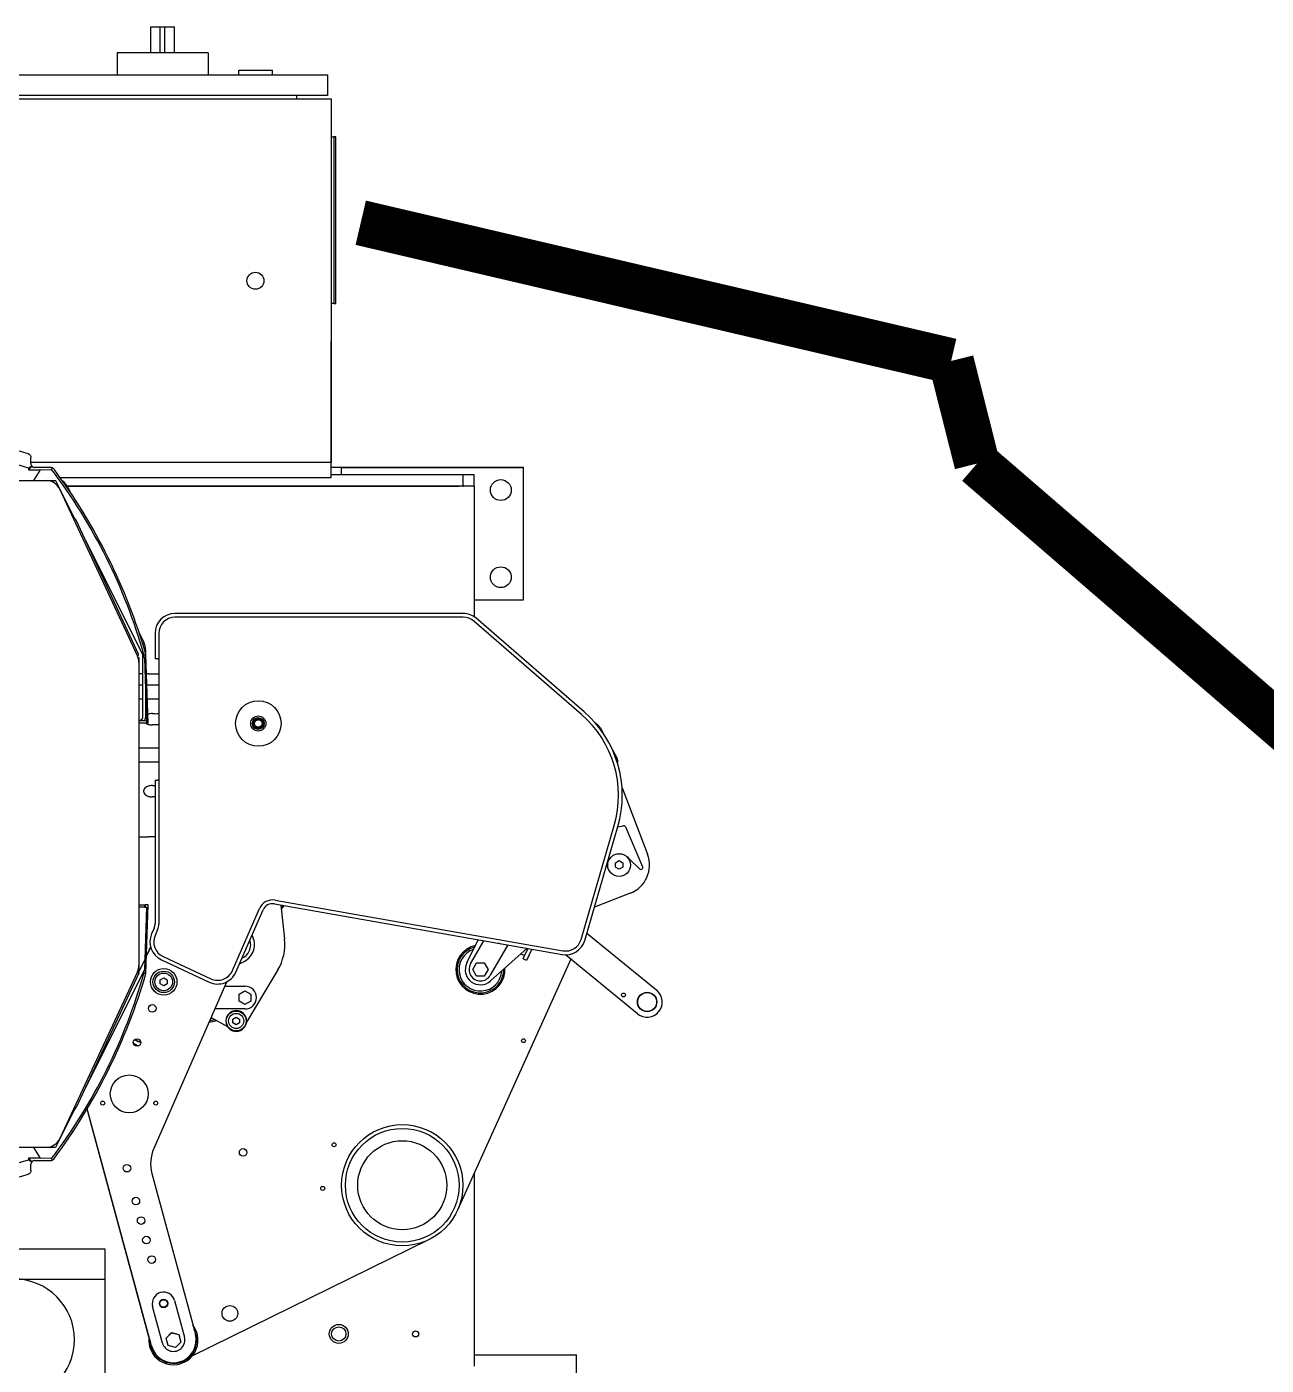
# Model space of a CAD drawing. Header units: millimetres. Extents: x -1732 to 458256, y -4349 to 130988.
# Drawn here: x 104347 to 105386, y 31843 to 32965 of the extents above; entities that cross this region are included whole.
import ezdxf

# ---------------------------------------------------------------- set-up
doc = ezdxf.new("R2010")
doc.units = ezdxf.units.MM
doc.header["$LTSCALE"] = 0.01
doc.header["$MEASUREMENT"] = 0
doc.layers.add('F-E-EQP', color=251, linetype='CONTINUOUS')
doc.layers.add('SAFETY-GUARD', color=251, linetype='CONTINUOUS')

msp = doc.modelspace()

# ---------------------------------------------------------------- linework, layer by layer
at = {"layer": 'F-E-EQP'}
for p, q in [((104451.19295, 32964.72537), (104459.12353, 32964.72537)), ((104451.19295, 32942.82553), (104451.19295, 32964.72537)), ((104459.12353, 32964.72537), (104463.10609, 32964.72537)), ((104459.12353, 32942.82553), (104459.12353, 32964.72537)), ((104463.10609, 32964.72537), (104471.03666, 32964.72537)), ((104463.10609, 32942.82553), (104463.10609, 32964.72537)), ((104471.03666, 32942.82553), (104471.03666, 32964.72537)), ((104430.95237, 32942.82553), (104423.01489, 32942.82553)), ((104423.01489, 32942.82553), (104423.01489, 32924.56932)), ((104491.27725, 32942.82553), (104430.95237, 32942.82553)), ((104499.21473, 32942.82553), (104491.27725, 32942.82553)), ((104499.21473, 32942.82553), (104499.21473, 32924.56932)), ((103691.05185, 32924.56932), (104599.35403, 32924.56932)), ((104524.97663, 32928.48091), (104553.08168, 32928.48091)), ((104524.97663, 32924.56932), (104524.97663, 32928.48091)), ((104553.08168, 32924.56932), (104553.08168, 32928.48091)), ((104599.35403, 32924.56932), (104599.35403, 32907.10686)), ((103688.00386, 32904.24936), (104602.40203, 32904.24936)), ((104599.35403, 32907.10686), (103691.05185, 32907.10686)), ((104573.57308, 32904.24936), (104573.57308, 32907.10686)), ((104602.40203, 32904.24936), (104602.40203, 32599.44997)), ((104602.40203, 32872.49943), (104604.68802, 32872.49943)), ((104604.68802, 32872.49943), (104604.68802, 32732.7997)), ((104604.68802, 32872.49943), (104604.68802, 32732.7997)), ((104606.27552, 32872.49943), (104604.68802, 32872.49943)), ((104606.27552, 32732.7997), (104606.27552, 32872.49943)), ((104604.68802, 32732.7997), (104602.40203, 32732.7997)), ((104604.68802, 32732.7997), (104606.27552, 32732.7997)), ((104602.40203, 32599.44997), (104602.40203, 32701.04977)), ((104602.40203, 32599.44997), (104350.81325, 32599.44997)), ((104602.40203, 32586.75), (104602.40203, 32599.44997)), ((104348.84455, 32593.51126), (104351.74318, 32596.40989)), ((104348.8906, 32594.82995), (104348.84455, 32593.51126)), ((104348.84455, 32593.51126), (104358.8801, 32593.51126)), ((104353.22172, 32584.36748), (104358.8801, 32593.51126)), ((104367.3655, 32595.47996), (104353.98824, 32595.47996)), ((104358.8801, 32593.51126), (104368.11763, 32593.80452)), ((104763.53422, 32595.47996), (104602.40203, 32595.47996)), ((104712.73433, 32589.12997), (104602.40203, 32589.12997)), ((104712.73433, 32589.12997), (104602.40203, 32589.12997)), ((104611.13453, 32595.47996), (104763.53422, 32595.47996)), ((104611.13453, 32589.12997), (104611.13453, 32595.47996)), ((104611.13453, 32589.12997), (104611.13453, 32595.47996)), ((104712.73433, 32589.12997), (104712.73433, 32579.60499)), ((104722.25931, 32589.12997), (104712.73433, 32589.12997)), ((104722.25931, 32579.60499), (104722.25931, 32589.12997)), ((104763.53422, 32484.35518), (104763.53422, 32595.47996)), ((104763.53422, 32484.35518), (104763.53422, 32595.47996)), ((103936.44838, 32584.36748), (104363.49772, 32584.36748)), ((103936.44838, 32584.36748), (104363.49772, 32584.36748)), ((104363.49772, 32584.36748), (104371.48038, 32584.36748)), ((104363.49772, 32584.36748), (104371.48038, 32584.36748)), ((104371.48038, 32584.36748), (104386.74778, 32553.83582)), ((104373.86187, 32579.60499), (104373.41164, 32579.60499)), ((104373.41164, 32579.60499), (104373.86187, 32579.60499)), ((104373.86187, 32579.60499), (104373.41164, 32579.60499)), ((104373.41164, 32579.60499), (104373.86187, 32579.60499)), ((104375.01183, 32577.02612), (104440.0865, 32437.1994)), ((104602.40203, 32586.75), (104375.35321, 32586.75)), ((104712.73433, 32579.60499), (104381.41805, 32579.60499)), ((104381.41805, 32579.60499), (104709.55933, 32579.60499)), ((104381.88054, 32578.73614), (104384.2504, 32573.88855)), ((104712.73433, 32579.60499), (104713.29669, 32579.60499)), ((104721.69694, 32579.60499), (104713.29669, 32579.60499)), ((104721.69694, 32579.60499), (104722.25931, 32579.60499)), ((104722.25931, 32579.60499), (104722.25931, 32470.16954)), ((104722.25931, 32579.60499), (104722.25931, 32470.16954)), ((104386.43046, 32554.13497), (104385.11332, 32555.32092)), ((104441.27237, 32438.31777), (104388.68957, 32551.08196)), ((104396.49343, 32534.34651), (104445.48546, 32436.37254)), ((104722.25931, 32484.35518), (104763.53422, 32484.35518)), ((104722.25931, 32484.35518), (104763.53422, 32484.35518)), ((104712.93337, 32473.02257), (104471.46021, 32473.02257)), ((104712.93337, 32473.02257), (104471.46021, 32473.02257)), ((104712.93337, 32469.84758), (104471.46021, 32469.84758)), ((104712.93337, 32469.84758), (104471.46021, 32469.84758)), ((104812.15378, 32388.20671), (104721.77161, 32466.55023)), ((104814.23336, 32390.60586), (104723.8512, 32468.94938)), ((104441.52184, 32456.73866), (104445.38041, 32448.84588)), ((104454.79149, 32456.35386), (104454.79149, 32434.92265)), ((104457.96649, 32456.35386), (104457.96649, 32212.82564)), ((104446.83242, 32442.56973), (104446.83242, 32439.6889)), ((104439.87029, 32437.66397), (104441.27237, 32438.31777)), ((104440.53793, 32436.09699), (104441.27237, 32436.09699)), ((104441.27237, 32436.09699), (104441.27237, 32431.84079)), ((104441.27237, 32431.84079), (104441.27237, 32178.0953)), ((104444.4499, 32385.93292), (104444.4499, 32438.44344)), ((104445.44405, 32438.44783), (104445.48546, 32436.37254)), ((104445.48546, 32436.37254), (104445.90194, 32435.53965)), ((104445.90194, 32435.53965), (104447.72969, 32383.19988)), ((104449.12484, 32381.16789), (104447.11527, 32438.71465)), ((104456.90815, 32434.92265), (104454.79149, 32434.92265)), ((104456.90815, 32434.92265), (104457.96649, 32434.92265)), ((104444.4499, 32422.44281), (104441.27237, 32422.44281)), ((104449.20985, 32422.44281), (104447.68349, 32422.44281)), ((104449.20985, 32422.44281), (104457.96649, 32422.44281)), ((104441.27237, 32413.18453), (104444.4499, 32413.18453)), ((104446.83242, 32408.89438), (104446.83242, 32385.93546)), ((104448.0068, 32413.18453), (104457.96649, 32413.18453)), ((104441.27237, 32401.50055), (104444.4499, 32401.50055)), ((104446.83242, 32401.50055), (104447.09062, 32401.50055)), ((104448.41481, 32401.50055), (104457.96649, 32401.50055)), ((104441.27237, 32383.5504), (104442.06739, 32383.5504)), ((104441.27237, 32383.19988), (104447.72969, 32383.19988)), ((104447.72969, 32381.16789), (104441.27237, 32381.16789)), ((104447.72969, 32383.19988), (104447.72969, 32381.16789)), ((104447.72969, 32381.16789), (104449.12484, 32381.16789)), ((104822.93994, 32381.98995), (104826.2293, 32379.13871)), ((104827.61959, 32377.42682), (104830.62626, 32372.02072)), ((104457.96649, 32360.12403), (104441.27237, 32360.12403)), ((104837.96853, 32358.81904), (104841.70976, 32352.09218)), ((104457.96649, 32348.44006), (104441.27237, 32348.44006)), ((104454.79149, 32333.32285), (104454.79149, 32212.82564)), ((104454.79149, 32333.32285), (104456.90815, 32333.32285)), ((104457.96649, 32333.32285), (104456.90815, 32333.32285)), ((104846.04386, 32326.96501), (104867.33759, 32271.22883)), ((104811.73077, 32199.87009), (104839.52534, 32295.3649)), ((104441.27237, 32285.91808), (104449.20985, 32285.91808)), ((104454.79149, 32285.91808), (104449.20985, 32285.91808)), ((104814.77926, 32198.9828), (104842.57383, 32294.47762)), ((104842.50607, 32294.2448), (104847.10733, 32295.12332)), ((104848.87661, 32294.18565), (104863.28749, 32260.79823)), ((104834.09544, 32262.60326), (104832.85438, 32261.08413)), ((104840.43529, 32264.09332), (104843.61029, 32265.9264)), ((104840.43529, 32260.42715), (104840.43529, 32264.09332)), ((104843.61029, 32265.9264), (104846.78528, 32264.09332)), ((104846.78528, 32264.09332), (104846.78528, 32260.42715)), ((104860.69895, 32259.02056), (104851.73689, 32267.79316)), ((104843.61029, 32258.59407), (104840.43529, 32260.42715)), ((104846.78528, 32260.42715), (104843.61029, 32258.59407)), ((104441.27237, 32228.76819), (104445.90194, 32228.76819)), ((104445.90194, 32228.76819), (104445.90194, 32226.7362)), ((104445.90194, 32228.76819), (104446.58701, 32228.76819)), ((104446.58701, 32228.76819), (104446.54646, 32226.7362)), ((104449.12484, 32228.76819), (104446.58701, 32228.76819)), ((104447.11527, 32171.22143), (104449.12484, 32228.76819)), ((104554.80054, 32229.64312), (104795.88622, 32187.22453)), ((104555.35072, 32232.77008), (104796.4364, 32190.35149)), ((104560.06332, 32228.71714), (104563.25533, 32200.09426)), ((104852.8166, 32238.49114), (104822.89117, 32226.85318)), ((104445.90194, 32226.7362), (104441.27237, 32226.7362)), ((104447.72969, 32226.7362), (104445.90194, 32174.39643)), ((104445.90194, 32226.7362), (104446.54646, 32226.7362)), ((104446.54646, 32226.7362), (104447.72969, 32226.7362)), ((104519.63955, 32173.72044), (104542.37557, 32225.80709)), ((104522.54941, 32172.45027), (104545.28543, 32224.53692)), ((104454.06237, 32209.33269), (104451.93814, 32204.46624)), ((104456.97222, 32208.06253), (104454.848, 32203.19607)), ((104716.00125, 32180.14881), (104725.59781, 32199.59164)), ((104719.14017, 32179.2894), (104730.37735, 32198.75069)), ((104750.34621, 32195.23721), (104735.63748, 32169.76366)), ((104743.26507, 32196.2471), (104742.67708, 32196.58658)), ((104743.57838, 32196.428), (104743.26507, 32196.2471)), ((104816.55332, 32205.078), (104875.11133, 32157.23844)), ((104447.62591, 32185.84437), (104451.14137, 32193.38334)), ((104447.62797, 32185.90325), (104451.13198, 32193.41767)), ((104461.5122, 32185.56841), (104501.56997, 32166.88917)), ((104803.01304, 32183.34123), (104708.25278, 31972.95625)), ((104766.52506, 32192.39057), (104735.83863, 32165.0461)), ((104761.34286, 32187.77275), (104764.43302, 32186.34366)), ((104763.10031, 32183.46191), (104764.43302, 32186.34366)), ((104765.98206, 32182.1292), (104763.10031, 32183.46191)), ((104767.17649, 32192.27595), (104764.43302, 32186.34366)), ((104770.41134, 32191.70678), (104765.98206, 32182.1292)), ((104859.04152, 32137.56819), (104798.56677, 32186.97365)), ((104440.0865, 32172.73669), (104375.01183, 32032.90997)), ((104445.48546, 32173.56354), (104396.49343, 32075.58957)), ((104439.87029, 32172.27211), (104441.27237, 32171.61831)), ((104441.27237, 32173.83909), (104440.53793, 32173.83909)), ((104441.0214, 32171.73534), (104446.19658, 32182.83361)), ((104441.04226, 32171.72561), (104446.19452, 32182.77473)), ((104441.27237, 32178.0953), (104441.27237, 32173.83909)), ((104445.48546, 32173.56354), (104445.44405, 32171.48825)), ((104445.90194, 32174.39643), (104445.48546, 32173.56354)), ((104460.17039, 32182.69089), (104500.22816, 32164.01165)), ((104525.5748, 32179.38124), (104529.5089, 32181.40936)), ((104557.64454, 32174.31206), (104531.48042, 32130.5672)), ((104720.95104, 32174.52683), (104724.17019, 32180.10197)), ((104724.16968, 32168.95139), (104720.95104, 32174.52683)), ((104720.97304, 32174.52683), (104724.18119, 32180.08292)), ((104724.18068, 32168.97044), (104720.97304, 32174.52683)), ((104722.57777, 32177.30602), (104724.18166, 32180.08403)), ((104724.17019, 32180.10197), (104730.60798, 32180.10167)), ((104724.18119, 32180.08292), (104730.59698, 32180.08262)), ((104724.18166, 32180.08403), (104730.59745, 32180.08403)), ((104733.80462, 32174.52623), (104730.59647, 32168.97014)), ((104730.59698, 32180.08262), (104733.80462, 32174.52623)), ((104730.59745, 32180.08403), (104733.80535, 32174.52779)), ((104733.82662, 32174.52623), (104730.60747, 32168.95109)), ((104730.60798, 32180.10167), (104733.82662, 32174.52623)), ((104733.80535, 32174.52779), (104733.80453, 32174.52638)), ((104441.27237, 32171.61831), (104388.68957, 32058.85412)), ((104514.60994, 32164.15165), (104453.71488, 32024.62924)), ((104459.06249, 32166.00962), (104462.06223, 32167.74152)), ((104459.06249, 32162.54583), (104459.06249, 32166.00962)), ((104462.06223, 32160.81393), (104459.06249, 32162.54583)), ((104462.06223, 32167.74152), (104465.06196, 32166.00962)), ((104465.06196, 32162.54583), (104462.06223, 32160.81393)), ((104465.06196, 32166.00962), (104465.06196, 32162.54583)), ((104513.06707, 32160.61663), (104530.15754, 32160.62013)), ((104730.60747, 32168.95109), (104724.16968, 32168.95139)), ((104730.59647, 32168.97014), (104724.18068, 32168.97044)), ((104730.59745, 32168.97155), (104730.59728, 32168.97155)), ((104732.20133, 32171.74956), (104730.59745, 32168.97155)), ((104525.15824, 32153.98262), (104530.15949, 32156.8701)), ((104525.15824, 32148.20768), (104525.15824, 32153.98262)), ((104530.15949, 32156.8701), (104535.16074, 32153.98262)), ((104535.16074, 32153.98262), (104535.16074, 32148.20768)), ((104530.16144, 32141.57017), (104504.7519, 32141.56497)), ((104530.15949, 32145.32021), (104525.15824, 32148.20768)), ((104535.16074, 32148.20768), (104530.15949, 32145.32021)), ((104515.66086, 32126.45995), (104501.68262, 32134.53265)), ((104514.06423, 32131.8878), (104514.45981, 32131.8878)), ((104514.45981, 32131.1258), (104514.06423, 32131.1258)), ((104520.01475, 32133.11111), (104522.79351, 32134.71543)), ((104520.01475, 32129.90249), (104520.01475, 32133.11111)), ((104522.79351, 32128.29817), (104520.01475, 32129.90249)), ((104522.79351, 32134.71543), (104525.57226, 32133.11111)), ((104525.57226, 32129.90249), (104522.79351, 32128.29817)), ((104525.57226, 32133.11111), (104525.57226, 32129.90249)), ((104439.1907, 32115.14376), (104437.78324, 32115.95614)), ((104437.78324, 32115.95614), (104440.57661, 32114.34383)), ((104440.8924, 32110.49565), (104436.59677, 32112.97504)), ((104386.74778, 32056.10026), (104371.48038, 32025.5686)), ((104386.43046, 32055.80111), (104385.11332, 32054.61516)), ((104401.96239, 32043.15833), (104397.98888, 32057.8327)), ((104451.82783, 31859.0967), (104398.00633, 32057.86207)), ((104401.98606, 32043.16474), (104401.96239, 32043.15833)), ((104449.71308, 31866.8128), (104401.96239, 32043.15833)), ((104363.49772, 32025.5686), (103936.44838, 32025.5686)), ((104358.8801, 32016.42482), (104348.84455, 32016.42482)), ((104348.84455, 32016.42482), (104348.8906, 32015.10613)), ((104351.74318, 32013.52619), (104348.84455, 32016.42482)), ((104358.8801, 32016.42482), (104353.22172, 32025.5686)), ((104368.11763, 32016.13156), (104358.8801, 32016.42482)), ((104371.48038, 32025.5686), (104363.49772, 32025.5686)), ((104353.98824, 32014.45612), (104367.3655, 32014.45612)), ((104452.16743, 32003.63143), (104488.60355, 31869.05417)), ((104722.25931, 32004.05329), (104722.25931, 31842.20063)), ((104684.36423, 31948.2387), (104485.71762, 31850.48512)), ((103891.99847, 31940.63752), (104412.69743, 31940.63752)), ((104412.69743, 31940.63752), (104412.69743, 31915.23757)), ((104336.49758, 31915.23757), (104412.69743, 31915.23757)), ((104412.69743, 31915.23757), (104412.69743, 31788.23782)), ((104461.01808, 31861.59969), (104452.78672, 31892.26406)), ((104471.18534, 31897.20287), (104479.4167, 31866.53851)), ((104463.99821, 31865.73251), (104468.54835, 31870.28677)), ((104464.01946, 31865.72683), (104468.55406, 31870.26553)), ((104468.54835, 31870.28677), (104474.76753, 31868.62336)), ((104468.55406, 31870.26553), (104474.75199, 31868.6078)), ((104465.66724, 31859.51484), (104463.99821, 31865.73251)), ((104465.68279, 31859.5304), (104464.01946, 31865.72683)), ((104471.88642, 31857.85143), (104465.66724, 31859.51484)), ((104471.88072, 31857.87267), (104465.68279, 31859.5304)), ((104476.41532, 31862.41138), (104471.88072, 31857.87267)), ((104476.43657, 31862.40569), (104471.88642, 31857.85143)), ((104474.75199, 31868.6078), (104476.41532, 31862.41138)), ((104474.76753, 31868.62336), (104476.43657, 31862.40569)), ((104722.25931, 31851.7377), (104807.98414, 31851.7377)), ((104807.98414, 31740.61292), (104807.98414, 31851.7377))]:
    msp.add_line(p, q, dxfattribs=at)
for centre, radius in [((104538.90215, 32751.84967), 7.14374), ((104744.48426, 32576.43), 8.73123), ((104744.48426, 32503.40514), 8.73123), ((104744.48426, 32503.40514), 8.73123), ((104541.31007, 32380.81229), 19.04996), ((104541.31007, 32380.81229), 6.34999), ((104541.31007, 32380.81229), 4.95299), ((104541.31007, 32380.81229), 4.76249), ((104541.31007, 32380.81229), 3.96874), ((104541.31007, 32380.81229), 3.17499), ((104843.61029, 32262.16393), 9.52498), ((104462.06223, 32164.27772), 11.11248), ((104462.06223, 32164.27772), 9.00047), ((104462.06223, 32164.27772), 7.41298), ((104847.30193, 32153.30872), 1.5875), ((104867.07643, 32147.40332), 8.13592), ((104867.07643, 32147.40332), 7.93748), ((104452.43565, 32142.02737), 3.17499), ((104522.79351, 32131.5068), 8.3424), ((104522.79351, 32131.5068), 6.34999), ((104439.73567, 32113.45243), 3.17499), ((104763.53422, 32114.97642), 1.5875), ((104433.18249, 32070.34871), 15.87497), ((104410.95753, 32062.65253), 1.64973), ((104455.40744, 32062.65253), 1.64973), ((104661.93443, 31993.81867), 50.7999), ((104661.93443, 31993.81867), 47.6249), ((104604.80994, 32027.7276), 1.64973), ((104661.93443, 31993.81867), 37.29983), ((104528.61009, 32021.37761), 3.17499), ((104431.27741, 32008.1164), 3.17499), ((104595.28496, 31991.20247), 1.64973), ((104438.74507, 31980.53449), 3.17499), ((104443.17313, 31964.19386), 3.17499), ((104447.60119, 31947.85322), 3.17499), ((104452.02925, 31931.51259), 3.17499), ((104461.98603, 31894.73346), 3.57187), ((104461.98603, 31894.73346), 3.17499), ((104517.48492, 31886.45308), 6.55319), ((104608.75328, 31869.20016), 7.93748), ((104608.75328, 31869.20016), 5.99947), ((104673.04691, 31869.20016), 2.55015)]:
    msp.add_circle(centre, radius, dxfattribs=at)
for centre, radius, start, end in [((104137.18172, 31874.7564), 761.99848, 73.89814036, 80.64796494), ((104353.98824, 32598.65495), 3.17499, 216.99444912, 225), ((104353.98824, 32598.65495), 3.17499, 225, 270), ((104367.3655, 32592.30497), 3.17499, 63.3829528, 90), ((103979.70083, 32303.5409), 486.56778, 16.12958499, 36.63295232), ((104363.49772, 32571.66751), 12.69997, 24.95703784, 90.0000002), ((104369.04253, 32572.45999), 11.9075, 77.49041028, 90), ((104369.04253, 32572.45999), 11.9075, 77.49041028, 90), ((104369.04253, 32572.45999), 14.29001, 26.05277188, 55.46505511), ((104369.04253, 32572.45999), 14.29001, 26.05277188, 55.46505511), ((104380.057, 32547.05653), 9.52498, 25, 48), ((104471.46021, 32456.35386), 16.66872, 90, 180), ((104471.46021, 32456.35386), 16.66872, 90, 180), ((104471.46021, 32456.35386), 13.49372, 90, 180), ((104471.46021, 32456.35386), 13.49372, 90, 180), ((104712.93337, 32456.35386), 16.66872, 49.08116087, 90), ((104712.93337, 32456.35386), 16.66872, 49.08116087, 90), ((104712.93337, 32456.35386), 13.49372, 49.08116087, 90), ((104712.93337, 32456.35386), 13.49372, 49.08116087, 90), ((104432.54241, 32442.56973), 14.29001, 0, 26.05277188), ((104428.57239, 32431.84079), 12.69997, 0.0000002, 24.95703784), ((104442.06739, 32385.93292), 2.38252, 270, 0), ((104442.06739, 32385.93546), 4.76503, 324.96380371, 0), ((104753.40545, 32320.43083), 89.69357, 343.77191609, 49.08116087), ((104753.40545, 32320.43083), 92.86856, 343.77191609, 49.08116087), ((104822.07013, 32374.34042), 6.34999, 29.08116084, 49.08116084), ((104836.1603, 32349.00578), 6.34999, 344.82614906, 29.08116084), ((104847.40743, 32293.55151), 1.6002, 23.34629046, 100.80931989), ((104845.07404, 32260.98642), 9.52498, 45.61205982, 56.84467416), ((104843.61029, 32262.16393), 25.39995, 291.25098421, 20.90911466), ((104861.81831, 32260.16409), 1.6002, 225.61205982, 23.34629046), ((104553.28754, 32221.04397), 11.90623, 80.02105, 156.41855136), ((104553.28754, 32221.04397), 8.73123, 80.02105, 156.41855136), ((104546.03446, 32239.92739), 19.51986, 316.95152429, 323.84879878), ((104546.03446, 32239.92739), 20.63746, 314.34317751, 325.3640236), ((104446.06026, 32212.82564), 8.73123, 336.41855136, 0), ((104446.06026, 32212.82564), 11.90623, 336.41855136, 0), ((104467.21489, 32197.79788), 16.66872, 156.41855136, 245), ((104467.21489, 32197.79788), 13.49372, 156.41855136, 245), ((104522.23972, 32195.51563), 12.69997, 294.91489047, 17.92221226), ((104522.23471, 32195.51966), 15.87497, 297.27217383, 29.58290879), ((104522.23471, 32195.51966), 41.27492, 329.08183781, 6.36330507), ((104727.38955, 32174.52779), 20.63746, 101.70992736, 3.72414823), ((104798.77468, 32203.64107), 16.66872, 260.02105, 343.77191609), ((104798.77468, 32203.64107), 13.49372, 260.02105, 343.77191609), ((104522.22942, 32195.51563), 9.52498, 334.68500931, 338.15209342), ((104727.38955, 32174.52779), 19.51986, 104.31827414, 1.11580145), ((104727.38955, 32174.52779), 17.93236, 108.81994685, 356.61412874), ((104428.57239, 32178.0953), 12.69997, 335.04296255, 0.0000002), ((104507.27266, 32179.11863), 16.66872, 245, 336.41855136), ((104507.27266, 32179.11863), 13.49372, 245, 336.41855136), ((104727.38955, 32174.52779), 12.69997, 153.73005492, 311.70402067), ((104727.38883, 32174.52653), 9.52498, 149.99735593, 329.99735593), ((103979.70083, 32306.39518), 486.56778, 323.318273, 343.87041501), ((104530.15949, 32151.09515), 9.52498, 270.01173005, 90.01173005), ((104867.07643, 32147.40332), 12.69997, 230.75255005, 50.75255005), ((104522.79351, 32131.5068), 8.73758, 182.49915487, 177.50084513), ((104498.40955, 32151.08865), 20.63746, 274.21275366, 292.01287135), ((104498.40955, 32151.08865), 19.51986, 275.95597483, 289.40452457), ((104498.40955, 32151.08865), 17.93236, 278.87311685, 284.90285186), ((104441.5778, 32119.27949), 4.77519, 240.00686423, 283.37805896), ((104442.16378, 32117.09365), 3.17499, 240.00686423, 282.73457553), ((104380.057, 32062.87955), 9.52498, 312, 335), ((104363.49772, 32038.26858), 12.69997, 270.0000002, 335.04296255), ((104367.3655, 32017.63111), 3.17499, 270, 296.6170472), ((104482.81399, 32011.92883), 31.74994, 156.42096423, 195.1493524), ((104353.98824, 32011.28113), 3.17499, 135, 143.00555088), ((104353.98824, 32011.28113), 3.17499, 90, 135), ((104137.18172, 32735.17968), 761.99848, 279.35203506, 286.10185964), ((104336.49758, 31864.43767), 50.7999, 270, 90), ((104461.98603, 31894.73346), 9.52498, 15.02592072, 195.02592072), ((104470.16481, 31864.05033), 20.63746, 195.02592072, 37.36390874), ((104470.21561, 31864.07573), 19.04996, 195.1511722, 15.1493524), ((104470.16481, 31864.05033), 19.51986, 285.02592072, 26.97402967), ((104470.16481, 31864.05033), 20.63746, 172.13276344, 195.02592072), ((104470.16481, 31864.05033), 19.51986, 181.82533187, 285.02592072), ((104470.21739, 31864.0691), 9.52498, 195.02592072, 15.02592072)]:
    msp.add_arc(centre, radius, start, end, dxfattribs=at)
for centre, major_axis, ratio, start_param, end_param in [((104137.18172, 31900.11904), (0, -726.29101), 0.9993900839, 2.845619238, 3.424344913), ((103994.3518, 32310.84549), (-419.54889, -209.17591), 0.9993900839, 2.9546475213, 3.3271948037), ((104451.99966, 32384.34288), (6.73518, 0), 0.7071067812, 2.2896060705, 2.4452625872), ((104451.99966, 32384.34288), (6.73518, 0), 0.7071067812, 1.9978749132, 2.0546067306), ((104451.99966, 32384.34288), (6.73518, 0), 0.7071067812, 3.8713212139, 4.285310394), ((104451.99966, 32324.01801), (6.73518, 0), 0.7071067812, 1.9978749132, 4.285310394), ((103994.3518, 32299.09059), (-419.54889, 209.17591), 0.9993900839, 2.9559905035, 3.3285377859), ((104137.18172, 32709.81704), (0, 726.29101), 0.9993900839, 2.8588403942, 3.4375660692)]:
    msp.add_ellipse(centre, major_axis=major_axis, ratio=ratio, start_param=start_param, end_param=end_param, dxfattribs=at)
for points, knots in [([(104348.51882, 32606.86179), (104348.72978, 32606.8009), (104348.93609, 32606.71726), (104349.32367, 32606.51103), (104349.50493, 32606.38841), (104349.9949, 32605.98098), (104350.24843, 32605.65422), (104350.63114, 32604.95747), (104350.75882, 32604.53247), (104350.80852, 32604.01207), (104350.81325, 32603.91122), (104350.81325, 32603.81135)], [0.68698137301, 0.68698137301, 0.68698137301, 0.68698137301, 0.71291482489, 0.71291482489, 0.73884827678, 0.73884827678, 0.79071518056, 0.79071518056, 0.8538076875, 0.8538076875, 0.86903076442, 0.86903076442, 0.86903076442, 0.86903076442]), ([(104350.81325, 32598.65495), (104350.81325, 32598.52718), (104350.82098, 32598.39779), (104350.89215, 32597.81809), (104351.0483, 32597.36357), (104351.34961, 32596.88711), (104351.39878, 32596.81559), (104351.45239, 32596.74444)], [0.508139950394, 0.508139950394, 0.508139950394, 0.508139950394, 0.527706883476, 0.527706883476, 0.595571151801, 0.595571151801, 0.607425811333, 0.607425811333, 0.607425811333, 0.607425811333]), ([(104368.78798, 32595.14348), (104368.83757, 32595.11862), (104368.88686, 32595.09229), (104369.12061, 32594.95929), (104369.29944, 32594.83259), (104369.62932, 32594.54192), (104369.78038, 32594.37796), (104369.91174, 32594.20161)], [0.627836920833, 0.627836920833, 0.627836920833, 0.627836920833, 0.634698666775, 0.634698666775, 0.660670144691, 0.660670144691, 0.686641622607, 0.686641622607, 0.686641622607, 0.686641622607]), ([(104452.63793, 32389.10538), (104451.94891, 32389.10538), (104451.23841, 32389.07636), (104450.13006, 32388.91877), (104449.66025, 32388.82254), (104449.20985, 32388.67761)], [1.66030134379, 1.66030134379, 1.66030134379, 1.66030134379, 1.74239271595, 1.74239271595, 1.79384109583, 1.79384109583, 1.79384109583, 1.79384109583]), ([(104452.63793, 32389.10538), (104452.84215, 32389.10538), (104453.04429, 32389.1029), (104454.2623, 32389.07921), (104455.19649, 32389.03475), (104456.69357, 32389.03475), (104457.36235, 32389.07921), (104457.88285, 32389.10087), (104457.92547, 32389.10239), (104457.96649, 32389.10349)], [0.86777755459, 0.86777755459, 0.86777755459, 0.86777755459, 0.8921999097, 0.8921999097, 1.0172313505, 1.0172313505, 1.14226279131, 1.14226279131, 1.15386217088, 1.15386217088, 1.15386217088, 1.15386217088]), ([(104449.20985, 32380.00816), (104449.66025, 32379.86323), (104450.13006, 32379.767), (104451.23841, 32379.60941), (104451.94891, 32379.58039), (104452.63793, 32379.58039)], [0.2216391481, 0.2216391481, 0.2216391481, 0.2216391481, 0.27308752798, 0.27308752798, 0.35517890015, 0.35517890015, 0.35517890015, 0.35517890015]), ([(104457.96649, 32379.58228), (104457.92547, 32379.58338), (104457.88285, 32379.5849), (104457.36235, 32379.60656), (104456.69357, 32379.65102), (104455.94503, 32379.65102), (104455.19649, 32379.65102), (104454.2623, 32379.60656), (104453.04429, 32379.58287), (104452.84215, 32379.58039), (104452.63793, 32379.58039)], [-0.13663082038, -0.13663082038, -0.13663082038, -0.13663082038, -0.12503144081, -0.12503144081, 0, 0, 0, 0.12503144081, 0.12503144081, 0.14945379591, 0.14945379591, 0.14945379591, 0.14945379591]), ([(104452.63793, 32328.7805), (104451.94891, 32328.7805), (104451.23841, 32328.75148), (104450.13006, 32328.59389), (104449.66025, 32328.49766), (104449.20985, 32328.35273)], [1.66030134379, 1.66030134379, 1.66030134379, 1.66030134379, 1.74239271595, 1.74239271595, 1.79384109583, 1.79384109583, 1.79384109583, 1.79384109583]), ([(104449.20985, 32319.68328), (104449.66025, 32319.53835), (104450.13006, 32319.44212), (104451.23841, 32319.28453), (104451.94891, 32319.25551), (104452.63793, 32319.25551)], [0.2216391481, 0.2216391481, 0.2216391481, 0.2216391481, 0.27308752798, 0.27308752798, 0.35517890015, 0.35517890015, 0.35517890015, 0.35517890015]), ([(104452.63793, 32328.7805), (104452.84215, 32328.7805), (104453.04429, 32328.77803), (104453.7884, 32328.76355), (104454.30921, 32328.7459), (104454.79149, 32328.72928)], [0.867777554591, 0.867777554591, 0.867777554591, 0.867777554591, 0.892199909696, 0.892199909696, 0.959081876993, 0.959081876993, 0.959081876993, 0.959081876993]), ([(104454.79149, 32319.30673), (104454.30921, 32319.29011), (104453.7884, 32319.27246), (104453.04429, 32319.25799), (104452.84215, 32319.25551), (104452.63793, 32319.25551)], [0.058149473509, 0.058149473509, 0.058149473509, 0.058149473509, 0.125031440806, 0.125031440806, 0.149453795911, 0.149453795911, 0.149453795911, 0.149453795911]), ([(104369.91174, 32015.73447), (104369.78038, 32015.55813), (104369.62932, 32015.39416), (104369.29944, 32015.10349), (104369.12061, 32014.97679), (104368.88686, 32014.84379), (104368.83757, 32014.81746), (104368.78798, 32014.7926)], [0.230258095654, 0.230258095654, 0.230258095654, 0.230258095654, 0.25622957357, 0.25622957357, 0.282201051486, 0.282201051486, 0.289062797429, 0.289062797429, 0.289062797429, 0.289062797429]), ([(104350.81325, 32006.12473), (104350.81325, 32006.02486), (104350.80852, 32005.92401), (104350.75882, 32005.40361), (104350.63114, 32004.97861), (104350.24843, 32004.28186), (104349.9949, 32003.9551), (104349.50493, 32003.54767), (104349.32367, 32003.42505), (104348.93609, 32003.21882), (104348.72978, 32003.13518), (104348.51882, 32003.07429)], [0.96476962444, 0.96476962444, 0.96476962444, 0.96476962444, 0.97999270137, 0.97999270137, 1.04308520831, 1.04308520831, 1.09495211208, 1.09495211208, 1.12088556397, 1.12088556397, 1.14681901586, 1.14681901586, 1.14681901586, 1.14681901586]), ([(104351.45239, 32013.19164), (104351.39878, 32013.12049), (104351.34961, 32013.04897), (104351.0483, 32012.57251), (104350.89215, 32012.11799), (104350.82098, 32011.53829), (104350.81325, 32011.4089), (104350.81325, 32011.28113)], [0.309474378761, 0.309474378761, 0.309474378761, 0.309474378761, 0.321329038293, 0.321329038293, 0.389193306618, 0.389193306618, 0.4087602397, 0.4087602397, 0.4087602397, 0.4087602397]), ([(104351.45239, 32013.19164), (104351.39878, 32013.12049), (104351.34961, 32013.04897), (104351.0483, 32012.57251), (104350.89215, 32012.11799), (104350.82098, 32011.53829), (104350.81325, 32011.4089), (104350.81325, 32011.28113)], [0.309474378761, 0.309474378761, 0.309474378761, 0.309474378761, 0.321329038293, 0.321329038293, 0.389193306618, 0.389193306618, 0.4087602397, 0.4087602397, 0.4087602397, 0.4087602397]), ([(104351.45239, 32013.19164), (104351.39878, 32013.12049), (104351.34961, 32013.04897), (104351.0483, 32012.57251), (104350.89215, 32012.11799), (104350.82098, 32011.53829), (104350.81325, 32011.4089), (104350.81325, 32011.28113)], [0.309474378761, 0.309474378761, 0.309474378761, 0.309474378761, 0.321329038293, 0.321329038293, 0.389193306618, 0.389193306618, 0.4087602397, 0.4087602397, 0.4087602397, 0.4087602397]), ([(104351.45239, 32013.19164), (104351.39878, 32013.12049), (104351.34961, 32013.04897), (104351.0483, 32012.57251), (104350.89215, 32012.11799), (104350.82098, 32011.53829), (104350.81325, 32011.4089), (104350.81325, 32011.28113)], [0.309474378761, 0.309474378761, 0.309474378761, 0.309474378761, 0.321329038293, 0.321329038293, 0.389193306618, 0.389193306618, 0.4087602397, 0.4087602397, 0.4087602397, 0.4087602397])]:
    msp.add_open_spline(points, degree=3, knots=knots, dxfattribs=at)
for points, weights in [([(104350.81325, 32598.65495), (104350.81325, 32601.22473), (104350.81325, 32603.81135)], [1.00054099436, 1.00112023577, 1.00168820051]), ([(104350.81325, 32013.66881), (104349.85096, 32014.38747), (104348.8906, 32015.10613)], [1, 0.999999999615, 0.999999999696]), ([(104350.81325, 32006.12473), (104350.81325, 32008.71135), (104350.81325, 32011.28113)], [1.00168820051, 1.00112023577, 1.00054099436]), ([(104350.81325, 32006.12473), (104350.81325, 32008.71135), (104350.81325, 32011.28113)], [1.00168820051, 1.00112023577, 1.00054099436]), ([(104350.81325, 32006.12473), (104350.81325, 32008.71135), (104350.81325, 32011.28113)], [1.00168820051, 1.00112023577, 1.00054099436]), ([(104350.81325, 32006.12473), (104350.81325, 32008.71135), (104350.81325, 32011.28113)], [1.00168820051, 1.00112023577, 1.00054099436])]:
    msp.add_rational_spline(points, weights, degree=2, dxfattribs=at)
for points, degree in [([(104348.8906, 32594.82995), (104349.85096, 32595.54861), (104350.81325, 32596.26727)], 2), ([(104351.45239, 32596.74444), (104351.13271, 32596.50585), (104350.81325, 32596.26727)], 2), ([(104368.11763, 32593.80452), (104368.34125, 32594.25079), (104368.5647, 32594.69711), (104368.78798, 32595.14348)], 3), ([(104445.44405, 32438.44783), (104446.00112, 32438.53683), (104446.55819, 32438.62577), (104447.11527, 32438.71465)], 3), ([(104447.11527, 32171.22143), (104446.55819, 32171.31031), (104446.00112, 32171.39925), (104445.44405, 32171.48825)], 3), ([(104368.78798, 32014.7926), (104368.5647, 32015.23896), (104368.34125, 32015.68528), (104368.11763, 32016.13156)], 3), ([(104350.81325, 32013.66881), (104351.13271, 32013.43023), (104351.45239, 32013.19164)], 2)]:
    msp.add_open_spline(points, degree=degree, dxfattribs=at)
at = {"layer": 'SAFETY-GUARD', "linetype": 'Continuous', "const_width": 38.1}
for points in [[(104627.12819, 32800.48941), (105121.73859, 32684.62504)], [(105121.73859, 32684.62504), (105143.42925, 32598.62596)], [(105143.42925, 32598.62596), (106037.54386, 31826.46849)]]:
    msp.add_lwpolyline(points, dxfattribs=at)

doc.saveas('drawing.dxf')
